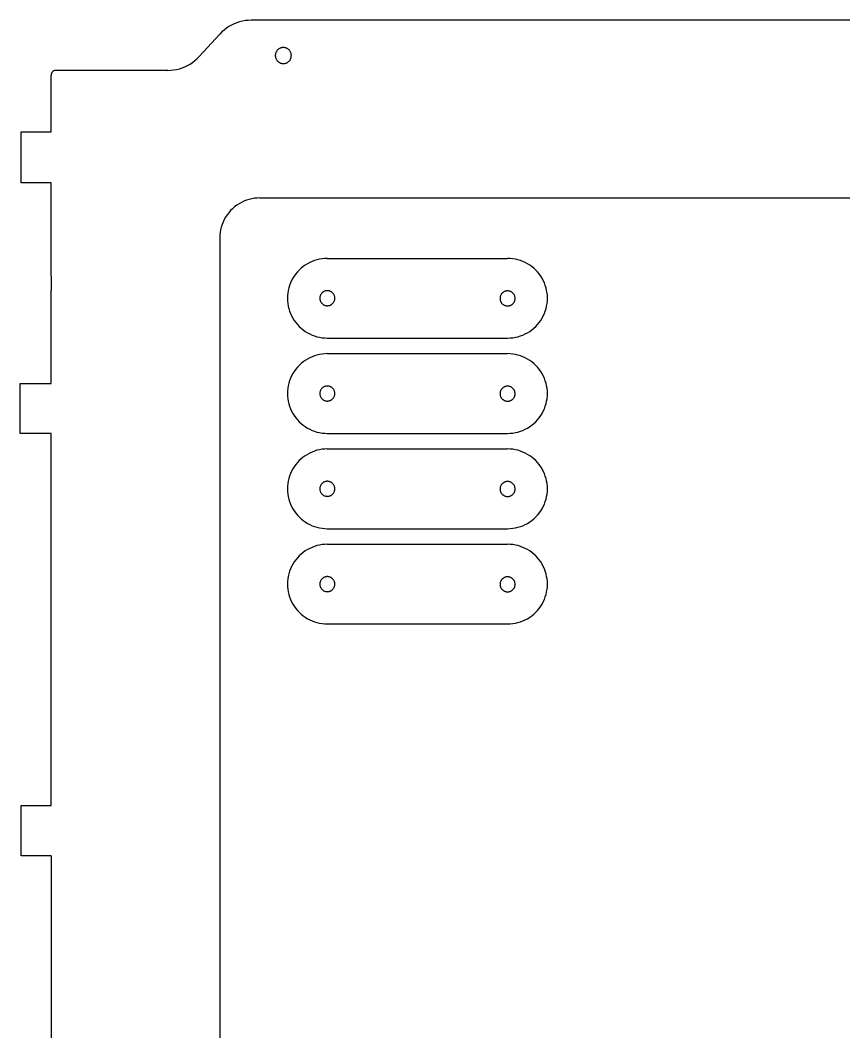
# Model space of a CAD drawing. Header units: centimetres. Extents: x 0 to 76.5, y 0 to 40.3.
# Drawn here: x 42.7 to 59.13, y 20.17 to 40.33 of the extents above; entities that cross this region are included whole.
import ezdxf

# ---------------------------------------------------------------- set-up
doc = ezdxf.new("R2010")
doc.units = ezdxf.units.CM
doc.header["$MEASUREMENT"] = 0
doc.layers.add('222 mks tft28 sbase dual 3mm.dxf v2_222 mks tft28 sbase 3mm', color=7, linetype='Continuous')

msp = doc.modelspace()

# ---------------------------------------------------------------- linework, layer by layer
at = {"layer": '222 mks tft28 sbase dual 3mm.dxf v2_222 mks tft28 sbase 3mm'}
for p, q in [((47.307, 40.331), (47.248, 40.329)), ((71.948, 40.331), (47.307, 40.331)), ((46.765, 40.136), (46.721, 40.097)), ((46.812, 40.172), (46.765, 40.136)), ((46.861, 40.204), (46.812, 40.172)), ((46.912, 40.234), (46.861, 40.204)), ((46.965, 40.259), (46.912, 40.234)), ((47.019, 40.281), (46.965, 40.259)), ((47.075, 40.299), (47.019, 40.281)), ((47.132, 40.313), (47.075, 40.299)), ((47.19, 40.323), (47.132, 40.313)), ((47.248, 40.329), (47.19, 40.323)), ((46.68, 40.055), (46.27, 39.607)), ((46.721, 40.097), (46.68, 40.055)), ((47.827, 39.732), (47.821, 39.724)), ((47.834, 39.739), (47.827, 39.732)), ((47.842, 39.746), (47.834, 39.739)), ((47.85, 39.753), (47.842, 39.746)), ((47.859, 39.759), (47.85, 39.753)), ((47.868, 39.765), (47.859, 39.759)), ((47.877, 39.77), (47.868, 39.765)), ((47.886, 39.774), (47.877, 39.77)), ((47.896, 39.778), (47.886, 39.774)), ((47.906, 39.781), (47.896, 39.778)), ((47.916, 39.783), (47.906, 39.781)), ((47.927, 39.785), (47.916, 39.783)), ((47.937, 39.786), (47.927, 39.785)), ((47.948, 39.786), (47.937, 39.786)), ((47.958, 39.786), (47.948, 39.786)), ((47.968, 39.785), (47.958, 39.786)), ((47.979, 39.783), (47.968, 39.785)), ((47.989, 39.781), (47.979, 39.783)), ((47.999, 39.778), (47.989, 39.781)), ((48.009, 39.774), (47.999, 39.778)), ((48.018, 39.77), (48.009, 39.774)), ((48.028, 39.765), (48.018, 39.77)), ((48.036, 39.759), (48.028, 39.765)), ((48.045, 39.753), (48.036, 39.759)), ((48.053, 39.746), (48.045, 39.753)), ((48.061, 39.739), (48.053, 39.746)), ((48.068, 39.732), (48.061, 39.739)), ((48.075, 39.724), (48.068, 39.732)), ((46.139, 39.49), (46.185, 39.526)), ((46.185, 39.526), (46.229, 39.565)), ((46.229, 39.565), (46.27, 39.607)), ((47.789, 39.647), (47.788, 39.637)), ((47.788, 39.637), (47.788, 39.626)), ((47.788, 39.626), (47.788, 39.616)), ((47.788, 39.616), (47.789, 39.605)), ((47.791, 39.657), (47.789, 39.647)), ((47.789, 39.605), (47.791, 39.595)), ((47.793, 39.668), (47.791, 39.657)), ((47.791, 39.595), (47.793, 39.585)), ((47.796, 39.678), (47.793, 39.668)), ((47.793, 39.585), (47.796, 39.575)), ((47.8, 39.687), (47.796, 39.678)), ((47.796, 39.575), (47.8, 39.565)), ((47.804, 39.697), (47.8, 39.687)), ((47.8, 39.565), (47.804, 39.555)), ((47.809, 39.706), (47.804, 39.697)), ((47.804, 39.555), (47.809, 39.546)), ((47.815, 39.715), (47.809, 39.706)), ((47.809, 39.546), (47.815, 39.537)), ((47.821, 39.724), (47.815, 39.715)), ((47.815, 39.537), (47.821, 39.529)), ((47.821, 39.529), (47.827, 39.521)), ((48.068, 39.521), (48.075, 39.529)), ((48.081, 39.715), (48.075, 39.724)), ((48.075, 39.529), (48.081, 39.537)), ((48.086, 39.706), (48.081, 39.715)), ((48.081, 39.537), (48.086, 39.546)), ((48.091, 39.697), (48.086, 39.706)), ((48.086, 39.546), (48.091, 39.555)), ((48.095, 39.687), (48.091, 39.697)), ((48.091, 39.555), (48.095, 39.565)), ((48.099, 39.678), (48.095, 39.687)), ((48.095, 39.565), (48.099, 39.575)), ((48.102, 39.668), (48.099, 39.678)), ((48.099, 39.575), (48.102, 39.585)), ((48.105, 39.657), (48.102, 39.668)), ((48.102, 39.585), (48.105, 39.595)), ((48.106, 39.647), (48.105, 39.657)), ((48.105, 39.595), (48.106, 39.605)), ((48.107, 39.637), (48.106, 39.647)), ((48.106, 39.605), (48.107, 39.616)), ((48.108, 39.626), (48.107, 39.637)), ((48.107, 39.616), (48.108, 39.626)), ((43.371, 39.323), (43.366, 39.321)), ((43.377, 39.326), (43.371, 39.323)), ((43.382, 39.328), (43.377, 39.326)), ((43.388, 39.329), (43.382, 39.328)), ((43.394, 39.33), (43.388, 39.329)), ((43.4, 39.331), (43.394, 39.33)), ((45.643, 39.331), (43.4, 39.331)), ((45.643, 39.331), (45.702, 39.333)), ((45.702, 39.333), (45.76, 39.339)), ((45.76, 39.339), (45.818, 39.349)), ((45.818, 39.349), (45.875, 39.363)), ((45.875, 39.363), (45.931, 39.381)), ((45.931, 39.381), (45.986, 39.403)), ((45.986, 39.403), (46.039, 39.429)), ((46.039, 39.429), (46.09, 39.458)), ((46.09, 39.458), (46.139, 39.49)), ((47.827, 39.521), (47.834, 39.513)), ((47.834, 39.513), (47.842, 39.506)), ((47.842, 39.506), (47.85, 39.499)), ((47.85, 39.499), (47.859, 39.493)), ((47.859, 39.493), (47.868, 39.488)), ((47.868, 39.488), (47.877, 39.483)), ((47.877, 39.483), (47.886, 39.478)), ((47.886, 39.478), (47.896, 39.475)), ((47.896, 39.475), (47.906, 39.472)), ((47.906, 39.472), (47.916, 39.469)), ((47.916, 39.469), (47.927, 39.468)), ((47.927, 39.468), (47.937, 39.467)), ((47.937, 39.467), (47.948, 39.466)), ((47.948, 39.466), (47.958, 39.467)), ((47.958, 39.467), (47.968, 39.468)), ((47.968, 39.468), (47.979, 39.469)), ((47.979, 39.469), (47.989, 39.472)), ((47.989, 39.472), (47.999, 39.475)), ((47.999, 39.475), (48.009, 39.478)), ((48.009, 39.478), (48.018, 39.483)), ((48.018, 39.483), (48.028, 39.488)), ((48.028, 39.488), (48.036, 39.493)), ((48.036, 39.493), (48.045, 39.499)), ((48.045, 39.499), (48.053, 39.506)), ((48.053, 39.506), (48.061, 39.513)), ((48.061, 39.513), (48.068, 39.521)), ((43.318, 39.249), (43.317, 39.243)), ((43.317, 39.243), (43.317, 39.237)), ((43.317, 39.237), (43.318, 39.231)), ((43.32, 39.261), (43.318, 39.255)), ((43.318, 39.255), (43.318, 39.249)), ((43.318, 38.105), (43.318, 39.231)), ((43.321, 39.267), (43.32, 39.261)), ((43.323, 39.272), (43.321, 39.267)), ((43.325, 39.278), (43.323, 39.272)), ((43.328, 39.283), (43.325, 39.278)), ((43.331, 39.288), (43.328, 39.283)), ((43.334, 39.293), (43.331, 39.288)), ((43.338, 39.298), (43.334, 39.293)), ((43.342, 39.303), (43.338, 39.298)), ((43.346, 39.307), (43.342, 39.303)), ((43.351, 39.311), (43.346, 39.307)), ((43.356, 39.315), (43.351, 39.311)), ((43.361, 39.318), (43.356, 39.315)), ((43.366, 39.321), (43.361, 39.318)), ((42.718, 37.091), (42.718, 38.105)), ((42.718, 38.105), (43.318, 38.105)), ((43.318, 37.091), (42.718, 37.091)), ((43.318, 35.231), (43.318, 37.091)), ((47.161, 36.723), (47.112, 36.7)), ((47.212, 36.743), (47.161, 36.723)), ((47.264, 36.76), (47.212, 36.743)), ((47.317, 36.773), (47.264, 36.76)), ((47.371, 36.782), (47.317, 36.773)), ((47.425, 36.787), (47.371, 36.782)), ((47.48, 36.789), (47.425, 36.787)), ((47.48, 36.789), (71.789, 36.789)), ((46.895, 36.535), (46.859, 36.494)), ((46.934, 36.574), (46.895, 36.535)), ((46.975, 36.61), (46.934, 36.574)), ((47.018, 36.643), (46.975, 36.61)), ((47.064, 36.673), (47.018, 36.643)), ((47.112, 36.7), (47.064, 36.673)), ((46.746, 36.308), (46.726, 36.257)), ((46.769, 36.357), (46.746, 36.308)), ((46.796, 36.405), (46.769, 36.357)), ((46.826, 36.451), (46.796, 36.405)), ((46.859, 36.494), (46.826, 36.451)), ((46.687, 36.098), (46.682, 36.044)), ((46.697, 36.152), (46.687, 36.098)), ((46.709, 36.205), (46.697, 36.152)), ((46.726, 36.257), (46.709, 36.205)), ((46.682, 36.044), (46.68, 35.989)), ((46.68, 35.989), (46.68, 10.209)), ((48.473, 35.502), (48.427, 35.477)), ((48.521, 35.523), (48.473, 35.502)), ((48.569, 35.542), (48.521, 35.523)), ((48.619, 35.557), (48.569, 35.542)), ((48.67, 35.568), (48.619, 35.557)), ((48.721, 35.577), (48.67, 35.568)), ((48.773, 35.582), (48.721, 35.577)), ((48.825, 35.584), (48.773, 35.582)), ((48.825, 35.584), (52.42, 35.584)), ((52.472, 35.582), (52.42, 35.584)), ((52.524, 35.577), (52.472, 35.582)), ((52.575, 35.568), (52.524, 35.577)), ((52.626, 35.557), (52.575, 35.568)), ((52.676, 35.542), (52.626, 35.557)), ((52.724, 35.523), (52.676, 35.542)), ((52.772, 35.502), (52.724, 35.523)), ((52.817, 35.477), (52.772, 35.502)), ((48.227, 35.313), (48.194, 35.273)), ((48.263, 35.351), (48.227, 35.313)), ((48.301, 35.387), (48.263, 35.351)), ((48.341, 35.42), (48.301, 35.387)), ((48.383, 35.45), (48.341, 35.42)), ((48.427, 35.477), (48.383, 35.45)), ((52.862, 35.45), (52.817, 35.477)), ((52.904, 35.42), (52.862, 35.45)), ((52.944, 35.387), (52.904, 35.42)), ((52.982, 35.351), (52.944, 35.387)), ((53.017, 35.313), (52.982, 35.351)), ((53.05, 35.273), (53.017, 35.313)), ((43.318, 35.231), (43.318, 34.951)), ((48.091, 35.093), (48.072, 35.045)), ((48.112, 35.141), (48.091, 35.093)), ((48.137, 35.187), (48.112, 35.141)), ((48.164, 35.231), (48.137, 35.187)), ((48.194, 35.273), (48.164, 35.231)), ((53.081, 35.231), (53.05, 35.273)), ((53.108, 35.187), (53.081, 35.231)), ((53.133, 35.141), (53.108, 35.187)), ((53.154, 35.093), (53.133, 35.141)), ((53.172, 35.045), (53.154, 35.093)), ((43.318, 33.09), (43.318, 34.951)), ((48.037, 34.893), (48.032, 34.841)), ((48.045, 34.944), (48.037, 34.893)), ((48.057, 34.995), (48.045, 34.944)), ((48.072, 35.045), (48.057, 34.995)), ((48.712, 34.888), (48.706, 34.881)), ((48.719, 34.895), (48.712, 34.888)), ((48.726, 34.902), (48.719, 34.895)), ((48.733, 34.908), (48.726, 34.902)), ((48.741, 34.914), (48.733, 34.908)), ((48.75, 34.919), (48.741, 34.914)), ((48.758, 34.924), (48.75, 34.919)), ((48.767, 34.928), (48.758, 34.924)), ((48.776, 34.931), (48.767, 34.928)), ((48.786, 34.934), (48.776, 34.931)), ((48.795, 34.936), (48.786, 34.934)), ((48.805, 34.938), (48.795, 34.936)), ((48.815, 34.939), (48.805, 34.938)), ((48.825, 34.939), (48.815, 34.939)), ((48.834, 34.939), (48.825, 34.939)), ((48.844, 34.938), (48.834, 34.939)), ((48.854, 34.936), (48.844, 34.938)), ((48.863, 34.934), (48.854, 34.936)), ((48.873, 34.931), (48.863, 34.934)), ((48.882, 34.928), (48.873, 34.931)), ((48.891, 34.924), (48.882, 34.928)), ((48.9, 34.919), (48.891, 34.924)), ((48.908, 34.914), (48.9, 34.919)), ((48.916, 34.908), (48.908, 34.914)), ((48.924, 34.902), (48.916, 34.908)), ((48.931, 34.895), (48.924, 34.902)), ((48.937, 34.888), (48.931, 34.895)), ((48.944, 34.881), (48.937, 34.888)), ((52.314, 34.892), (52.307, 34.885)), ((52.321, 34.898), (52.314, 34.892)), ((52.329, 34.905), (52.321, 34.898)), ((52.337, 34.91), (52.329, 34.905)), ((52.345, 34.916), (52.337, 34.91)), ((52.354, 34.92), (52.345, 34.916)), ((52.363, 34.924), (52.354, 34.92)), ((52.372, 34.928), (52.363, 34.924)), ((52.381, 34.931), (52.372, 34.928)), ((52.391, 34.933), (52.381, 34.931)), ((52.401, 34.934), (52.391, 34.933)), ((52.41, 34.935), (52.401, 34.934)), ((52.42, 34.936), (52.41, 34.935)), ((52.43, 34.935), (52.42, 34.936)), ((52.44, 34.934), (52.43, 34.935)), ((52.449, 34.933), (52.44, 34.934)), ((52.459, 34.931), (52.449, 34.933)), ((52.468, 34.928), (52.459, 34.931)), ((52.478, 34.924), (52.468, 34.928)), ((52.487, 34.92), (52.478, 34.924)), ((52.495, 34.916), (52.487, 34.92)), ((52.503, 34.91), (52.495, 34.916)), ((52.511, 34.905), (52.503, 34.91)), ((52.519, 34.898), (52.511, 34.905)), ((52.526, 34.892), (52.519, 34.898)), ((52.533, 34.885), (52.526, 34.892)), ((53.188, 34.995), (53.172, 35.045)), ((53.199, 34.944), (53.188, 34.995)), ((53.208, 34.893), (53.199, 34.944)), ((53.213, 34.841), (53.208, 34.893)), ((48.032, 34.841), (48.03, 34.789)), ((48.03, 34.789), (48.032, 34.737)), ((48.032, 34.737), (48.037, 34.686)), ((48.037, 34.686), (48.045, 34.634)), ((48.676, 34.809), (48.675, 34.799)), ((48.675, 34.799), (48.675, 34.789)), ((48.675, 34.789), (48.675, 34.779)), ((48.675, 34.779), (48.676, 34.77)), ((48.677, 34.819), (48.676, 34.809)), ((48.676, 34.77), (48.677, 34.76)), ((48.68, 34.828), (48.677, 34.819)), ((48.677, 34.76), (48.68, 34.75)), ((48.683, 34.838), (48.68, 34.828)), ((48.68, 34.75), (48.683, 34.741)), ((48.686, 34.847), (48.683, 34.838)), ((48.683, 34.741), (48.686, 34.732)), ((48.69, 34.856), (48.686, 34.847)), ((48.686, 34.732), (48.69, 34.723)), ((48.695, 34.864), (48.69, 34.856)), ((48.69, 34.723), (48.695, 34.714)), ((48.7, 34.873), (48.695, 34.864)), ((48.695, 34.714), (48.7, 34.706)), ((48.706, 34.881), (48.7, 34.873)), ((48.7, 34.706), (48.706, 34.698)), ((48.706, 34.698), (48.712, 34.69)), ((48.712, 34.69), (48.719, 34.683)), ((48.931, 34.683), (48.937, 34.69)), ((48.937, 34.69), (48.944, 34.698)), ((48.949, 34.873), (48.944, 34.881)), ((48.944, 34.698), (48.949, 34.706)), ((48.955, 34.864), (48.949, 34.873)), ((48.949, 34.706), (48.955, 34.714)), ((48.959, 34.856), (48.955, 34.864)), ((48.955, 34.714), (48.959, 34.723)), ((48.963, 34.847), (48.959, 34.856)), ((48.959, 34.723), (48.963, 34.732)), ((48.967, 34.838), (48.963, 34.847)), ((48.963, 34.732), (48.967, 34.741)), ((48.969, 34.828), (48.967, 34.838)), ((48.967, 34.741), (48.969, 34.75)), ((48.972, 34.819), (48.969, 34.828)), ((48.969, 34.75), (48.972, 34.76)), ((48.973, 34.809), (48.972, 34.819)), ((48.972, 34.76), (48.973, 34.77)), ((48.974, 34.799), (48.973, 34.809)), ((48.973, 34.77), (48.974, 34.779)), ((48.975, 34.789), (48.974, 34.799)), ((48.974, 34.779), (48.975, 34.789)), ((52.271, 34.805), (52.27, 34.795)), ((52.27, 34.795), (52.27, 34.786)), ((52.27, 34.786), (52.27, 34.776)), ((52.27, 34.776), (52.271, 34.766)), ((52.273, 34.815), (52.271, 34.805)), ((52.271, 34.766), (52.273, 34.756)), ((52.275, 34.824), (52.273, 34.815)), ((52.273, 34.756), (52.275, 34.747)), ((52.278, 34.834), (52.275, 34.824)), ((52.275, 34.747), (52.278, 34.737)), ((52.282, 34.843), (52.278, 34.834)), ((52.278, 34.737), (52.282, 34.728)), ((52.286, 34.852), (52.282, 34.843)), ((52.282, 34.728), (52.286, 34.719)), ((52.29, 34.861), (52.286, 34.852)), ((52.286, 34.719), (52.29, 34.711)), ((52.295, 34.869), (52.29, 34.861)), ((52.29, 34.711), (52.295, 34.702)), ((52.301, 34.877), (52.295, 34.869)), ((52.295, 34.702), (52.301, 34.694)), ((52.307, 34.885), (52.301, 34.877)), ((52.301, 34.694), (52.307, 34.687)), ((52.307, 34.687), (52.314, 34.68)), ((52.526, 34.68), (52.533, 34.687)), ((52.539, 34.877), (52.533, 34.885)), ((52.533, 34.687), (52.539, 34.694)), ((52.545, 34.869), (52.539, 34.877)), ((52.539, 34.694), (52.545, 34.702)), ((52.55, 34.861), (52.545, 34.869)), ((52.545, 34.702), (52.55, 34.711)), ((52.555, 34.852), (52.55, 34.861)), ((52.55, 34.711), (52.555, 34.719)), ((52.559, 34.843), (52.555, 34.852)), ((52.555, 34.719), (52.559, 34.728)), ((52.562, 34.834), (52.559, 34.843)), ((52.559, 34.728), (52.562, 34.737)), ((52.565, 34.824), (52.562, 34.834)), ((52.562, 34.737), (52.565, 34.747)), ((52.567, 34.815), (52.565, 34.824)), ((52.565, 34.747), (52.567, 34.756)), ((52.569, 34.805), (52.567, 34.815)), ((52.567, 34.756), (52.569, 34.766)), ((52.57, 34.795), (52.569, 34.805)), ((52.569, 34.766), (52.57, 34.776)), ((52.57, 34.786), (52.57, 34.795)), ((52.57, 34.776), (52.57, 34.786)), ((53.199, 34.634), (53.208, 34.686)), ((53.208, 34.686), (53.213, 34.737)), ((53.215, 34.789), (53.213, 34.841)), ((53.213, 34.737), (53.215, 34.789)), ((48.045, 34.634), (48.057, 34.584)), ((48.057, 34.584), (48.072, 34.534)), ((48.072, 34.534), (48.091, 34.485)), ((48.091, 34.485), (48.112, 34.438)), ((48.719, 34.683), (48.726, 34.677)), ((48.726, 34.677), (48.733, 34.67)), ((48.733, 34.67), (48.741, 34.665)), ((48.741, 34.665), (48.75, 34.659)), ((48.75, 34.659), (48.758, 34.655)), ((48.758, 34.655), (48.767, 34.651)), ((48.767, 34.651), (48.776, 34.647)), ((48.776, 34.647), (48.786, 34.644)), ((48.786, 34.644), (48.795, 34.642)), ((48.795, 34.642), (48.805, 34.641)), ((48.805, 34.641), (48.815, 34.64)), ((48.815, 34.64), (48.825, 34.639)), ((48.825, 34.639), (48.834, 34.64)), ((48.834, 34.64), (48.844, 34.641)), ((48.844, 34.641), (48.854, 34.642)), ((48.854, 34.642), (48.863, 34.644)), ((48.863, 34.644), (48.873, 34.647)), ((48.873, 34.647), (48.882, 34.651)), ((48.882, 34.651), (48.891, 34.655)), ((48.891, 34.655), (48.9, 34.659)), ((48.9, 34.659), (48.908, 34.665)), ((48.908, 34.665), (48.916, 34.67)), ((48.916, 34.67), (48.924, 34.677)), ((48.924, 34.677), (48.931, 34.683)), ((52.314, 34.68), (52.321, 34.673)), ((52.321, 34.673), (52.329, 34.667)), ((52.329, 34.667), (52.337, 34.661)), ((52.337, 34.661), (52.345, 34.656)), ((52.345, 34.656), (52.354, 34.651)), ((52.354, 34.651), (52.363, 34.647)), ((52.363, 34.647), (52.372, 34.644)), ((52.372, 34.644), (52.381, 34.641)), ((52.381, 34.641), (52.391, 34.639)), ((52.391, 34.639), (52.401, 34.637)), ((52.401, 34.637), (52.41, 34.636)), ((52.41, 34.636), (52.42, 34.636)), ((52.42, 34.636), (52.43, 34.636)), ((52.43, 34.636), (52.44, 34.637)), ((52.44, 34.637), (52.449, 34.639)), ((52.449, 34.639), (52.459, 34.641)), ((52.459, 34.641), (52.468, 34.644)), ((52.468, 34.644), (52.478, 34.647)), ((52.478, 34.647), (52.487, 34.651)), ((52.487, 34.651), (52.495, 34.656)), ((52.495, 34.656), (52.503, 34.661)), ((52.503, 34.661), (52.511, 34.667)), ((52.511, 34.667), (52.519, 34.673)), ((52.519, 34.673), (52.526, 34.68)), ((53.133, 34.438), (53.154, 34.485)), ((53.154, 34.485), (53.172, 34.534)), ((53.172, 34.534), (53.188, 34.584)), ((53.188, 34.584), (53.199, 34.634)), ((48.112, 34.438), (48.137, 34.392)), ((48.137, 34.392), (48.164, 34.348)), ((48.164, 34.348), (48.194, 34.306)), ((48.194, 34.306), (48.227, 34.265)), ((53.017, 34.265), (53.05, 34.306)), ((53.05, 34.306), (53.081, 34.348)), ((53.081, 34.348), (53.108, 34.392)), ((53.108, 34.392), (53.133, 34.438)), ((48.227, 34.265), (48.263, 34.228)), ((48.263, 34.228), (48.301, 34.192)), ((48.301, 34.192), (48.341, 34.159)), ((48.341, 34.159), (48.383, 34.129)), ((48.383, 34.129), (48.427, 34.101)), ((48.427, 34.101), (48.473, 34.077)), ((52.772, 34.077), (52.817, 34.101)), ((52.817, 34.101), (52.862, 34.129)), ((52.862, 34.129), (52.904, 34.159)), ((52.904, 34.159), (52.944, 34.192)), ((52.944, 34.192), (52.982, 34.228)), ((52.982, 34.228), (53.017, 34.265)), ((48.473, 34.077), (48.521, 34.055)), ((48.521, 34.055), (48.569, 34.037)), ((48.569, 34.037), (48.619, 34.022)), ((48.619, 34.022), (48.67, 34.01)), ((48.67, 34.01), (48.721, 34.002)), ((48.721, 34.002), (48.773, 33.997)), ((48.773, 33.997), (48.825, 33.995)), ((48.825, 33.995), (52.42, 33.995)), ((52.42, 33.995), (52.472, 33.997)), ((52.472, 33.997), (52.524, 34.002)), ((52.524, 34.002), (52.575, 34.01)), ((52.575, 34.01), (52.626, 34.022)), ((52.626, 34.022), (52.676, 34.037)), ((52.676, 34.037), (52.724, 34.055)), ((52.724, 34.055), (52.772, 34.077)), ((48.721, 33.677), (48.67, 33.668)), ((48.773, 33.682), (48.721, 33.677)), ((48.825, 33.684), (48.773, 33.682)), ((48.825, 33.684), (52.42, 33.684)), ((52.472, 33.682), (52.42, 33.684)), ((52.524, 33.677), (52.472, 33.682)), ((52.575, 33.668), (52.524, 33.677)), ((48.301, 33.487), (48.263, 33.451)), ((48.341, 33.52), (48.301, 33.487)), ((48.383, 33.55), (48.341, 33.52)), ((48.427, 33.577), (48.383, 33.55)), ((48.473, 33.602), (48.427, 33.577)), ((48.521, 33.623), (48.473, 33.602)), ((48.569, 33.642), (48.521, 33.623)), ((48.619, 33.657), (48.569, 33.642)), ((48.67, 33.668), (48.619, 33.657)), ((52.626, 33.657), (52.575, 33.668)), ((52.676, 33.642), (52.626, 33.657)), ((52.724, 33.623), (52.676, 33.642)), ((52.772, 33.602), (52.724, 33.623)), ((52.817, 33.577), (52.772, 33.602)), ((52.862, 33.55), (52.817, 33.577)), ((52.904, 33.52), (52.862, 33.55)), ((52.944, 33.487), (52.904, 33.52)), ((52.982, 33.451), (52.944, 33.487)), ((48.137, 33.287), (48.112, 33.241)), ((48.164, 33.331), (48.137, 33.287)), ((48.194, 33.373), (48.164, 33.331)), ((48.227, 33.413), (48.194, 33.373)), ((48.263, 33.451), (48.227, 33.413)), ((53.017, 33.413), (52.982, 33.451)), ((53.05, 33.373), (53.017, 33.413)), ((53.081, 33.331), (53.05, 33.373)), ((53.108, 33.287), (53.081, 33.331)), ((53.133, 33.241), (53.108, 33.287)), ((42.7, 33.09), (43.318, 33.09)), ((42.7, 32.09), (42.7, 33.09)), ((48.057, 33.095), (48.045, 33.044)), ((48.072, 33.145), (48.057, 33.095)), ((48.091, 33.193), (48.072, 33.145)), ((48.112, 33.241), (48.091, 33.193)), ((53.154, 33.193), (53.133, 33.241)), ((53.172, 33.145), (53.154, 33.193)), ((53.188, 33.095), (53.172, 33.145)), ((53.199, 33.044), (53.188, 33.095)), ((48.032, 32.941), (48.03, 32.889)), ((48.03, 32.889), (48.032, 32.837)), ((48.037, 32.993), (48.032, 32.941)), ((48.045, 33.044), (48.037, 32.993)), ((48.676, 32.909), (48.675, 32.899)), ((48.675, 32.899), (48.675, 32.889)), ((48.675, 32.889), (48.675, 32.879)), ((48.675, 32.879), (48.676, 32.87)), ((48.677, 32.919), (48.676, 32.909)), ((48.68, 32.928), (48.677, 32.919)), ((48.683, 32.938), (48.68, 32.928)), ((48.686, 32.947), (48.683, 32.938)), ((48.69, 32.956), (48.686, 32.947)), ((48.695, 32.964), (48.69, 32.956)), ((48.7, 32.973), (48.695, 32.964)), ((48.706, 32.981), (48.7, 32.973)), ((48.712, 32.988), (48.706, 32.981)), ((48.719, 32.995), (48.712, 32.988)), ((48.726, 33.002), (48.719, 32.995)), ((48.733, 33.008), (48.726, 33.002)), ((48.741, 33.014), (48.733, 33.008)), ((48.75, 33.019), (48.741, 33.014)), ((48.758, 33.024), (48.75, 33.019)), ((48.767, 33.028), (48.758, 33.024)), ((48.776, 33.031), (48.767, 33.028)), ((48.786, 33.034), (48.776, 33.031)), ((48.795, 33.036), (48.786, 33.034)), ((48.805, 33.038), (48.795, 33.036)), ((48.815, 33.039), (48.805, 33.038)), ((48.825, 33.039), (48.815, 33.039)), ((48.834, 33.039), (48.825, 33.039)), ((48.844, 33.038), (48.834, 33.039)), ((48.854, 33.036), (48.844, 33.038)), ((48.863, 33.034), (48.854, 33.036)), ((48.873, 33.031), (48.863, 33.034)), ((48.882, 33.028), (48.873, 33.031)), ((48.891, 33.024), (48.882, 33.028)), ((48.9, 33.019), (48.891, 33.024)), ((48.908, 33.014), (48.9, 33.019)), ((48.916, 33.008), (48.908, 33.014)), ((48.924, 33.002), (48.916, 33.008)), ((48.931, 32.995), (48.924, 33.002)), ((48.937, 32.988), (48.931, 32.995)), ((48.944, 32.981), (48.937, 32.988)), ((48.949, 32.973), (48.944, 32.981)), ((48.955, 32.964), (48.949, 32.973)), ((48.959, 32.956), (48.955, 32.964)), ((48.963, 32.947), (48.959, 32.956)), ((48.967, 32.938), (48.963, 32.947)), ((48.969, 32.928), (48.967, 32.938)), ((48.972, 32.919), (48.969, 32.928)), ((48.973, 32.909), (48.972, 32.919)), ((48.974, 32.899), (48.973, 32.909)), ((48.973, 32.87), (48.974, 32.879)), ((48.975, 32.889), (48.974, 32.899)), ((48.974, 32.879), (48.975, 32.889)), ((52.271, 32.905), (52.27, 32.895)), ((52.27, 32.895), (52.27, 32.886)), ((52.27, 32.886), (52.27, 32.876)), ((52.27, 32.876), (52.271, 32.866)), ((52.273, 32.915), (52.271, 32.905)), ((52.275, 32.924), (52.273, 32.915)), ((52.278, 32.934), (52.275, 32.924)), ((52.282, 32.943), (52.278, 32.934)), ((52.286, 32.952), (52.282, 32.943)), ((52.29, 32.961), (52.286, 32.952)), ((52.295, 32.969), (52.29, 32.961)), ((52.301, 32.977), (52.295, 32.969)), ((52.307, 32.985), (52.301, 32.977)), ((52.314, 32.992), (52.307, 32.985)), ((52.321, 32.998), (52.314, 32.992)), ((52.329, 33.005), (52.321, 32.998)), ((52.337, 33.01), (52.329, 33.005)), ((52.345, 33.016), (52.337, 33.01)), ((52.354, 33.02), (52.345, 33.016)), ((52.363, 33.024), (52.354, 33.02)), ((52.372, 33.028), (52.363, 33.024)), ((52.381, 33.031), (52.372, 33.028)), ((52.391, 33.033), (52.381, 33.031)), ((52.401, 33.034), (52.391, 33.033)), ((52.41, 33.035), (52.401, 33.034)), ((52.42, 33.036), (52.41, 33.035)), ((52.43, 33.035), (52.42, 33.036)), ((52.44, 33.034), (52.43, 33.035)), ((52.449, 33.033), (52.44, 33.034)), ((52.459, 33.031), (52.449, 33.033)), ((52.468, 33.028), (52.459, 33.031)), ((52.478, 33.024), (52.468, 33.028)), ((52.487, 33.02), (52.478, 33.024)), ((52.495, 33.016), (52.487, 33.02)), ((52.503, 33.01), (52.495, 33.016)), ((52.511, 33.005), (52.503, 33.01)), ((52.519, 32.998), (52.511, 33.005)), ((52.526, 32.992), (52.519, 32.998)), ((52.533, 32.985), (52.526, 32.992)), ((52.539, 32.977), (52.533, 32.985)), ((52.545, 32.969), (52.539, 32.977)), ((52.55, 32.961), (52.545, 32.969)), ((52.555, 32.952), (52.55, 32.961)), ((52.559, 32.943), (52.555, 32.952)), ((52.562, 32.934), (52.559, 32.943)), ((52.565, 32.924), (52.562, 32.934)), ((52.567, 32.915), (52.565, 32.924)), ((52.569, 32.905), (52.567, 32.915)), ((52.57, 32.895), (52.569, 32.905)), ((52.569, 32.866), (52.57, 32.876)), ((52.57, 32.886), (52.57, 32.895)), ((52.57, 32.876), (52.57, 32.886)), ((53.208, 32.993), (53.199, 33.044)), ((53.213, 32.941), (53.208, 32.993)), ((53.215, 32.889), (53.213, 32.941)), ((53.213, 32.837), (53.215, 32.889)), ((48.032, 32.837), (48.037, 32.786)), ((48.037, 32.786), (48.045, 32.734)), ((48.045, 32.734), (48.057, 32.684)), ((48.057, 32.684), (48.072, 32.634)), ((48.676, 32.87), (48.677, 32.86)), ((48.677, 32.86), (48.68, 32.85)), ((48.68, 32.85), (48.683, 32.841)), ((48.683, 32.841), (48.686, 32.832)), ((48.686, 32.832), (48.69, 32.823)), ((48.69, 32.823), (48.695, 32.814)), ((48.695, 32.814), (48.7, 32.806)), ((48.7, 32.806), (48.706, 32.798)), ((48.706, 32.798), (48.712, 32.79)), ((48.712, 32.79), (48.719, 32.783)), ((48.719, 32.783), (48.726, 32.777)), ((48.726, 32.777), (48.733, 32.77)), ((48.733, 32.77), (48.741, 32.765)), ((48.741, 32.765), (48.75, 32.759)), ((48.75, 32.759), (48.758, 32.755)), ((48.758, 32.755), (48.767, 32.751)), ((48.767, 32.751), (48.776, 32.747)), ((48.776, 32.747), (48.786, 32.744)), ((48.786, 32.744), (48.795, 32.742)), ((48.795, 32.742), (48.805, 32.741)), ((48.805, 32.741), (48.815, 32.74)), ((48.815, 32.74), (48.825, 32.739)), ((48.825, 32.739), (48.834, 32.74)), ((48.834, 32.74), (48.844, 32.741)), ((48.844, 32.741), (48.854, 32.742)), ((48.854, 32.742), (48.863, 32.744)), ((48.863, 32.744), (48.873, 32.747)), ((48.873, 32.747), (48.882, 32.751)), ((48.882, 32.751), (48.891, 32.755)), ((48.891, 32.755), (48.9, 32.759)), ((48.9, 32.759), (48.908, 32.765)), ((48.908, 32.765), (48.916, 32.77)), ((48.916, 32.77), (48.924, 32.777)), ((48.924, 32.777), (48.931, 32.783)), ((48.931, 32.783), (48.937, 32.79)), ((48.937, 32.79), (48.944, 32.798)), ((48.944, 32.798), (48.949, 32.806)), ((48.949, 32.806), (48.955, 32.814)), ((48.955, 32.814), (48.959, 32.823)), ((48.959, 32.823), (48.963, 32.832)), ((48.963, 32.832), (48.967, 32.841)), ((48.967, 32.841), (48.969, 32.85)), ((48.969, 32.85), (48.972, 32.86)), ((48.972, 32.86), (48.973, 32.87)), ((52.271, 32.866), (52.273, 32.856)), ((52.273, 32.856), (52.275, 32.847)), ((52.275, 32.847), (52.278, 32.837)), ((52.278, 32.837), (52.282, 32.828)), ((52.282, 32.828), (52.286, 32.819)), ((52.286, 32.819), (52.29, 32.811)), ((52.29, 32.811), (52.295, 32.802)), ((52.295, 32.802), (52.301, 32.794)), ((52.301, 32.794), (52.307, 32.787)), ((52.307, 32.787), (52.314, 32.78)), ((52.314, 32.78), (52.321, 32.773)), ((52.321, 32.773), (52.329, 32.767)), ((52.329, 32.767), (52.337, 32.761)), ((52.337, 32.761), (52.345, 32.756)), ((52.345, 32.756), (52.354, 32.751)), ((52.354, 32.751), (52.363, 32.747)), ((52.363, 32.747), (52.372, 32.744)), ((52.372, 32.744), (52.381, 32.741)), ((52.381, 32.741), (52.391, 32.739)), ((52.391, 32.739), (52.401, 32.737)), ((52.401, 32.737), (52.41, 32.736)), ((52.41, 32.736), (52.42, 32.736)), ((52.42, 32.736), (52.43, 32.736)), ((52.43, 32.736), (52.44, 32.737)), ((52.44, 32.737), (52.449, 32.739)), ((52.449, 32.739), (52.459, 32.741)), ((52.459, 32.741), (52.468, 32.744)), ((52.468, 32.744), (52.478, 32.747)), ((52.478, 32.747), (52.487, 32.751)), ((52.487, 32.751), (52.495, 32.756)), ((52.495, 32.756), (52.503, 32.761)), ((52.503, 32.761), (52.511, 32.767)), ((52.511, 32.767), (52.519, 32.773)), ((52.519, 32.773), (52.526, 32.78)), ((52.526, 32.78), (52.533, 32.787)), ((52.533, 32.787), (52.539, 32.794)), ((52.539, 32.794), (52.545, 32.802)), ((52.545, 32.802), (52.55, 32.811)), ((52.55, 32.811), (52.555, 32.819)), ((52.555, 32.819), (52.559, 32.828)), ((52.559, 32.828), (52.562, 32.837)), ((52.562, 32.837), (52.565, 32.847)), ((52.565, 32.847), (52.567, 32.856)), ((52.567, 32.856), (52.569, 32.866)), ((53.172, 32.634), (53.188, 32.684)), ((53.188, 32.684), (53.199, 32.734)), ((53.199, 32.734), (53.208, 32.786)), ((53.208, 32.786), (53.213, 32.837)), ((48.072, 32.634), (48.091, 32.585)), ((48.091, 32.585), (48.112, 32.538)), ((48.112, 32.538), (48.137, 32.492)), ((48.137, 32.492), (48.164, 32.448)), ((53.081, 32.448), (53.108, 32.492)), ((53.108, 32.492), (53.133, 32.538)), ((53.133, 32.538), (53.154, 32.585)), ((53.154, 32.585), (53.172, 32.634)), ((48.164, 32.448), (48.194, 32.406)), ((48.194, 32.406), (48.227, 32.365)), ((48.227, 32.365), (48.263, 32.328)), ((48.263, 32.328), (48.301, 32.292)), ((48.301, 32.292), (48.341, 32.259)), ((52.904, 32.259), (52.944, 32.292)), ((52.944, 32.292), (52.982, 32.328)), ((52.982, 32.328), (53.017, 32.365)), ((53.017, 32.365), (53.05, 32.406)), ((53.05, 32.406), (53.081, 32.448)), ((43.318, 32.09), (42.7, 32.09)), ((43.318, 24.674), (43.318, 32.09)), ((48.341, 32.259), (48.383, 32.229)), ((48.383, 32.229), (48.427, 32.201)), ((48.427, 32.201), (48.473, 32.177)), ((48.473, 32.177), (48.521, 32.155)), ((48.521, 32.155), (48.569, 32.137)), ((48.569, 32.137), (48.619, 32.122)), ((48.619, 32.122), (48.67, 32.11)), ((48.67, 32.11), (48.721, 32.102)), ((48.721, 32.102), (48.773, 32.097)), ((48.773, 32.097), (48.825, 32.095)), ((48.825, 32.095), (52.42, 32.095)), ((52.42, 32.095), (52.472, 32.097)), ((52.472, 32.097), (52.524, 32.102)), ((52.524, 32.102), (52.575, 32.11)), ((52.575, 32.11), (52.626, 32.122)), ((52.626, 32.122), (52.676, 32.137)), ((52.676, 32.137), (52.724, 32.155)), ((52.724, 32.155), (52.772, 32.177)), ((52.772, 32.177), (52.817, 32.201)), ((52.817, 32.201), (52.862, 32.229)), ((52.862, 32.229), (52.904, 32.259)), ((48.427, 31.677), (48.383, 31.65)), ((48.473, 31.702), (48.427, 31.677)), ((48.521, 31.723), (48.473, 31.702)), ((48.569, 31.742), (48.521, 31.723)), ((48.619, 31.757), (48.569, 31.742)), ((48.67, 31.768), (48.619, 31.757)), ((48.721, 31.777), (48.67, 31.768)), ((48.773, 31.782), (48.721, 31.777)), ((48.825, 31.784), (48.773, 31.782)), ((48.825, 31.784), (52.42, 31.784)), ((52.472, 31.782), (52.42, 31.784)), ((52.524, 31.777), (52.472, 31.782)), ((52.575, 31.768), (52.524, 31.777)), ((52.626, 31.757), (52.575, 31.768)), ((52.676, 31.742), (52.626, 31.757)), ((52.724, 31.723), (52.676, 31.742)), ((52.772, 31.702), (52.724, 31.723)), ((52.817, 31.677), (52.772, 31.702)), ((52.862, 31.65), (52.817, 31.677)), ((48.194, 31.473), (48.164, 31.431)), ((48.227, 31.513), (48.194, 31.473)), ((48.263, 31.551), (48.227, 31.513)), ((48.301, 31.587), (48.263, 31.551)), ((48.341, 31.62), (48.301, 31.587)), ((48.383, 31.65), (48.341, 31.62)), ((52.904, 31.62), (52.862, 31.65)), ((52.944, 31.587), (52.904, 31.62)), ((52.982, 31.551), (52.944, 31.587)), ((53.017, 31.513), (52.982, 31.551)), ((53.05, 31.473), (53.017, 31.513)), ((53.081, 31.431), (53.05, 31.473)), ((48.091, 31.293), (48.072, 31.245)), ((48.112, 31.341), (48.091, 31.293)), ((48.137, 31.387), (48.112, 31.341)), ((48.164, 31.431), (48.137, 31.387)), ((53.108, 31.387), (53.081, 31.431)), ((53.133, 31.341), (53.108, 31.387)), ((53.154, 31.293), (53.133, 31.341)), ((53.172, 31.245), (53.154, 31.293)), ((48.037, 31.093), (48.032, 31.041)), ((48.045, 31.144), (48.037, 31.093)), ((48.057, 31.195), (48.045, 31.144)), ((48.072, 31.245), (48.057, 31.195)), ((48.69, 31.056), (48.686, 31.047)), ((48.695, 31.064), (48.69, 31.056)), ((48.7, 31.073), (48.695, 31.064)), ((48.706, 31.081), (48.7, 31.073)), ((48.712, 31.088), (48.706, 31.081)), ((48.719, 31.095), (48.712, 31.088)), ((48.726, 31.102), (48.719, 31.095)), ((48.733, 31.108), (48.726, 31.102)), ((48.741, 31.114), (48.733, 31.108)), ((48.75, 31.119), (48.741, 31.114)), ((48.758, 31.124), (48.75, 31.119)), ((48.767, 31.128), (48.758, 31.124)), ((48.776, 31.131), (48.767, 31.128)), ((48.786, 31.134), (48.776, 31.131)), ((48.795, 31.136), (48.786, 31.134)), ((48.805, 31.138), (48.795, 31.136)), ((48.815, 31.139), (48.805, 31.138)), ((48.825, 31.139), (48.815, 31.139)), ((48.834, 31.139), (48.825, 31.139)), ((48.844, 31.138), (48.834, 31.139)), ((48.854, 31.136), (48.844, 31.138)), ((48.863, 31.134), (48.854, 31.136)), ((48.873, 31.131), (48.863, 31.134)), ((48.882, 31.128), (48.873, 31.131)), ((48.891, 31.124), (48.882, 31.128)), ((48.9, 31.119), (48.891, 31.124)), ((48.908, 31.114), (48.9, 31.119)), ((48.916, 31.108), (48.908, 31.114)), ((48.924, 31.102), (48.916, 31.108)), ((48.931, 31.095), (48.924, 31.102)), ((48.937, 31.088), (48.931, 31.095)), ((48.944, 31.081), (48.937, 31.088)), ((48.949, 31.073), (48.944, 31.081)), ((48.955, 31.064), (48.949, 31.073)), ((48.959, 31.056), (48.955, 31.064)), ((48.963, 31.047), (48.959, 31.056)), ((52.29, 31.061), (52.286, 31.052)), ((52.295, 31.069), (52.29, 31.061)), ((52.301, 31.077), (52.295, 31.069)), ((52.307, 31.085), (52.301, 31.077)), ((52.314, 31.092), (52.307, 31.085)), ((52.321, 31.098), (52.314, 31.092)), ((52.329, 31.105), (52.321, 31.098)), ((52.337, 31.11), (52.329, 31.105)), ((52.345, 31.116), (52.337, 31.11)), ((52.354, 31.12), (52.345, 31.116)), ((52.363, 31.124), (52.354, 31.12)), ((52.372, 31.128), (52.363, 31.124)), ((52.381, 31.131), (52.372, 31.128)), ((52.391, 31.133), (52.381, 31.131)), ((52.401, 31.134), (52.391, 31.133)), ((52.41, 31.135), (52.401, 31.134)), ((52.42, 31.136), (52.41, 31.135)), ((52.43, 31.135), (52.42, 31.136)), ((52.44, 31.134), (52.43, 31.135)), ((52.449, 31.133), (52.44, 31.134)), ((52.459, 31.131), (52.449, 31.133)), ((52.468, 31.128), (52.459, 31.131)), ((52.478, 31.124), (52.468, 31.128)), ((52.487, 31.12), (52.478, 31.124)), ((52.495, 31.116), (52.487, 31.12)), ((52.503, 31.11), (52.495, 31.116)), ((52.511, 31.105), (52.503, 31.11)), ((52.519, 31.098), (52.511, 31.105)), ((52.526, 31.092), (52.519, 31.098)), ((52.533, 31.085), (52.526, 31.092)), ((52.539, 31.077), (52.533, 31.085)), ((52.545, 31.069), (52.539, 31.077)), ((52.55, 31.061), (52.545, 31.069)), ((52.555, 31.052), (52.55, 31.061)), ((53.188, 31.195), (53.172, 31.245)), ((53.199, 31.144), (53.188, 31.195)), ((53.208, 31.093), (53.199, 31.144)), ((53.213, 31.041), (53.208, 31.093)), ((48.032, 31.041), (48.03, 30.989)), ((48.03, 30.989), (48.032, 30.937)), ((48.032, 30.937), (48.037, 30.886)), ((48.037, 30.886), (48.045, 30.834)), ((48.676, 31.009), (48.675, 30.999)), ((48.675, 30.999), (48.675, 30.989)), ((48.675, 30.989), (48.675, 30.979)), ((48.675, 30.979), (48.676, 30.97)), ((48.677, 31.019), (48.676, 31.009)), ((48.676, 30.97), (48.677, 30.96)), ((48.68, 31.028), (48.677, 31.019)), ((48.677, 30.96), (48.68, 30.95)), ((48.683, 31.038), (48.68, 31.028)), ((48.68, 30.95), (48.683, 30.941)), ((48.686, 31.047), (48.683, 31.038)), ((48.683, 30.941), (48.686, 30.932)), ((48.686, 30.932), (48.69, 30.923)), ((48.69, 30.923), (48.695, 30.914)), ((48.695, 30.914), (48.7, 30.906)), ((48.7, 30.906), (48.706, 30.898)), ((48.706, 30.898), (48.712, 30.89)), ((48.712, 30.89), (48.719, 30.883)), ((48.719, 30.883), (48.726, 30.877)), ((48.726, 30.877), (48.733, 30.87)), ((48.733, 30.87), (48.741, 30.865)), ((48.741, 30.865), (48.75, 30.859)), ((48.75, 30.859), (48.758, 30.855)), ((48.758, 30.855), (48.767, 30.851)), ((48.882, 30.851), (48.891, 30.855)), ((48.891, 30.855), (48.9, 30.859)), ((48.9, 30.859), (48.908, 30.865)), ((48.908, 30.865), (48.916, 30.87)), ((48.916, 30.87), (48.924, 30.877)), ((48.924, 30.877), (48.931, 30.883)), ((48.931, 30.883), (48.937, 30.89)), ((48.937, 30.89), (48.944, 30.898)), ((48.944, 30.898), (48.949, 30.906)), ((48.949, 30.906), (48.955, 30.914)), ((48.955, 30.914), (48.959, 30.923)), ((48.959, 30.923), (48.963, 30.932)), ((48.967, 31.038), (48.963, 31.047)), ((48.963, 30.932), (48.967, 30.941)), ((48.969, 31.028), (48.967, 31.038)), ((48.967, 30.941), (48.969, 30.95)), ((48.972, 31.019), (48.969, 31.028)), ((48.969, 30.95), (48.972, 30.96)), ((48.973, 31.009), (48.972, 31.019)), ((48.972, 30.96), (48.973, 30.97)), ((48.974, 30.999), (48.973, 31.009)), ((48.973, 30.97), (48.974, 30.979)), ((48.975, 30.989), (48.974, 30.999)), ((48.974, 30.979), (48.975, 30.989)), ((52.271, 31.005), (52.27, 30.995)), ((52.27, 30.995), (52.27, 30.986)), ((52.27, 30.986), (52.27, 30.976)), ((52.27, 30.976), (52.271, 30.966)), ((52.273, 31.015), (52.271, 31.005)), ((52.271, 30.966), (52.273, 30.956)), ((52.275, 31.024), (52.273, 31.015)), ((52.273, 30.956), (52.275, 30.947)), ((52.278, 31.034), (52.275, 31.024)), ((52.275, 30.947), (52.278, 30.937)), ((52.282, 31.043), (52.278, 31.034)), ((52.278, 30.937), (52.282, 30.928)), ((52.286, 31.052), (52.282, 31.043)), ((52.282, 30.928), (52.286, 30.919)), ((52.286, 30.919), (52.29, 30.911)), ((52.29, 30.911), (52.295, 30.902)), ((52.295, 30.902), (52.301, 30.894)), ((52.301, 30.894), (52.307, 30.887)), ((52.307, 30.887), (52.314, 30.88)), ((52.314, 30.88), (52.321, 30.873)), ((52.321, 30.873), (52.329, 30.867)), ((52.329, 30.867), (52.337, 30.861)), ((52.337, 30.861), (52.345, 30.856)), ((52.345, 30.856), (52.354, 30.851)), ((52.487, 30.851), (52.495, 30.856)), ((52.495, 30.856), (52.503, 30.861)), ((52.503, 30.861), (52.511, 30.867)), ((52.511, 30.867), (52.519, 30.873)), ((52.519, 30.873), (52.526, 30.88)), ((52.526, 30.88), (52.533, 30.887)), ((52.533, 30.887), (52.539, 30.894)), ((52.539, 30.894), (52.545, 30.902)), ((52.545, 30.902), (52.55, 30.911)), ((52.55, 30.911), (52.555, 30.919)), ((52.559, 31.043), (52.555, 31.052)), ((52.555, 30.919), (52.559, 30.928)), ((52.562, 31.034), (52.559, 31.043)), ((52.559, 30.928), (52.562, 30.937)), ((52.565, 31.024), (52.562, 31.034)), ((52.562, 30.937), (52.565, 30.947)), ((52.567, 31.015), (52.565, 31.024)), ((52.565, 30.947), (52.567, 30.956)), ((52.569, 31.005), (52.567, 31.015)), ((52.567, 30.956), (52.569, 30.966)), ((52.57, 30.995), (52.569, 31.005)), ((52.569, 30.966), (52.57, 30.976)), ((52.57, 30.986), (52.57, 30.995)), ((52.57, 30.976), (52.57, 30.986)), ((53.199, 30.834), (53.208, 30.886)), ((53.208, 30.886), (53.213, 30.937)), ((53.215, 30.989), (53.213, 31.041)), ((53.213, 30.937), (53.215, 30.989)), ((48.045, 30.834), (48.057, 30.784)), ((48.057, 30.784), (48.072, 30.734)), ((48.072, 30.734), (48.091, 30.685)), ((48.091, 30.685), (48.112, 30.638)), ((48.767, 30.851), (48.776, 30.847)), ((48.776, 30.847), (48.786, 30.844)), ((48.786, 30.844), (48.795, 30.842)), ((48.795, 30.842), (48.805, 30.841)), ((48.805, 30.841), (48.815, 30.84)), ((48.815, 30.84), (48.825, 30.839)), ((48.825, 30.839), (48.834, 30.84)), ((48.834, 30.84), (48.844, 30.841)), ((48.844, 30.841), (48.854, 30.842)), ((48.854, 30.842), (48.863, 30.844)), ((48.863, 30.844), (48.873, 30.847)), ((48.873, 30.847), (48.882, 30.851)), ((52.354, 30.851), (52.363, 30.847)), ((52.363, 30.847), (52.372, 30.844)), ((52.372, 30.844), (52.381, 30.841)), ((52.381, 30.841), (52.391, 30.839)), ((52.391, 30.839), (52.401, 30.837)), ((52.401, 30.837), (52.41, 30.836)), ((52.41, 30.836), (52.42, 30.836)), ((52.42, 30.836), (52.43, 30.836)), ((52.43, 30.836), (52.44, 30.837)), ((52.44, 30.837), (52.449, 30.839)), ((52.449, 30.839), (52.459, 30.841)), ((52.459, 30.841), (52.468, 30.844)), ((52.468, 30.844), (52.478, 30.847)), ((52.478, 30.847), (52.487, 30.851)), ((53.133, 30.638), (53.154, 30.685)), ((53.154, 30.685), (53.172, 30.734)), ((53.172, 30.734), (53.188, 30.784)), ((53.188, 30.784), (53.199, 30.834)), ((48.112, 30.638), (48.137, 30.592)), ((48.137, 30.592), (48.164, 30.548)), ((48.164, 30.548), (48.194, 30.506)), ((48.194, 30.506), (48.227, 30.465)), ((48.227, 30.465), (48.263, 30.428)), ((52.982, 30.428), (53.017, 30.465)), ((53.017, 30.465), (53.05, 30.506)), ((53.05, 30.506), (53.081, 30.548)), ((53.081, 30.548), (53.108, 30.592)), ((53.108, 30.592), (53.133, 30.638)), ((48.263, 30.428), (48.301, 30.392)), ((48.301, 30.392), (48.341, 30.359)), ((48.341, 30.359), (48.383, 30.329)), ((48.383, 30.329), (48.427, 30.301)), ((48.427, 30.301), (48.473, 30.277)), ((48.473, 30.277), (48.521, 30.255)), ((48.521, 30.255), (48.569, 30.237)), ((52.676, 30.237), (52.724, 30.255)), ((52.724, 30.255), (52.772, 30.277)), ((52.772, 30.277), (52.817, 30.301)), ((52.817, 30.301), (52.862, 30.329)), ((52.862, 30.329), (52.904, 30.359)), ((52.904, 30.359), (52.944, 30.392)), ((52.944, 30.392), (52.982, 30.428)), ((48.569, 30.237), (48.619, 30.222)), ((48.619, 30.222), (48.67, 30.21)), ((48.67, 30.21), (48.721, 30.202)), ((48.721, 30.202), (48.773, 30.197)), ((48.773, 30.197), (48.825, 30.195)), ((48.825, 30.195), (52.42, 30.195)), ((52.42, 30.195), (52.472, 30.197)), ((52.472, 30.197), (52.524, 30.202)), ((52.524, 30.202), (52.575, 30.21)), ((52.575, 30.21), (52.626, 30.222)), ((52.626, 30.222), (52.676, 30.237)), ((48.619, 29.857), (48.569, 29.842)), ((48.67, 29.868), (48.619, 29.857)), ((48.721, 29.877), (48.67, 29.868)), ((48.773, 29.882), (48.721, 29.877)), ((48.825, 29.884), (48.773, 29.882)), ((48.825, 29.884), (52.42, 29.884)), ((52.472, 29.882), (52.42, 29.884)), ((52.524, 29.877), (52.472, 29.882)), ((52.575, 29.868), (52.524, 29.877)), ((52.626, 29.857), (52.575, 29.868)), ((52.676, 29.842), (52.626, 29.857)), ((48.263, 29.651), (48.227, 29.613)), ((48.301, 29.687), (48.263, 29.651)), ((48.341, 29.72), (48.301, 29.687)), ((48.383, 29.75), (48.341, 29.72)), ((48.427, 29.777), (48.383, 29.75)), ((48.473, 29.802), (48.427, 29.777)), ((48.521, 29.823), (48.473, 29.802)), ((48.569, 29.842), (48.521, 29.823)), ((52.724, 29.823), (52.676, 29.842)), ((52.772, 29.802), (52.724, 29.823)), ((52.817, 29.777), (52.772, 29.802)), ((52.862, 29.75), (52.817, 29.777)), ((52.904, 29.72), (52.862, 29.75)), ((52.944, 29.687), (52.904, 29.72)), ((52.982, 29.651), (52.944, 29.687)), ((53.017, 29.613), (52.982, 29.651)), ((48.137, 29.487), (48.112, 29.441)), ((48.164, 29.531), (48.137, 29.487)), ((48.194, 29.573), (48.164, 29.531)), ((48.227, 29.613), (48.194, 29.573)), ((53.05, 29.573), (53.017, 29.613)), ((53.081, 29.531), (53.05, 29.573)), ((53.108, 29.487), (53.081, 29.531)), ((53.133, 29.441), (53.108, 29.487)), ((48.045, 29.244), (48.037, 29.193)), ((48.057, 29.295), (48.045, 29.244)), ((48.072, 29.345), (48.057, 29.295)), ((48.091, 29.393), (48.072, 29.345)), ((48.112, 29.441), (48.091, 29.393)), ((53.154, 29.393), (53.133, 29.441)), ((53.172, 29.345), (53.154, 29.393)), ((53.188, 29.295), (53.172, 29.345)), ((53.199, 29.244), (53.188, 29.295)), ((53.208, 29.193), (53.199, 29.244)), ((48.032, 29.141), (48.03, 29.089)), ((48.03, 29.089), (48.032, 29.037)), ((48.037, 29.193), (48.032, 29.141)), ((48.676, 29.109), (48.675, 29.099)), ((48.675, 29.099), (48.675, 29.089)), ((48.675, 29.089), (48.675, 29.079)), ((48.675, 29.079), (48.676, 29.07)), ((48.677, 29.119), (48.676, 29.109)), ((48.676, 29.07), (48.677, 29.06)), ((48.68, 29.128), (48.677, 29.119)), ((48.677, 29.06), (48.68, 29.05)), ((48.683, 29.138), (48.68, 29.128)), ((48.68, 29.05), (48.683, 29.041)), ((48.686, 29.147), (48.683, 29.138)), ((48.683, 29.041), (48.686, 29.032)), ((48.69, 29.156), (48.686, 29.147)), ((48.695, 29.164), (48.69, 29.156)), ((48.7, 29.173), (48.695, 29.164)), ((48.706, 29.181), (48.7, 29.173)), ((48.712, 29.188), (48.706, 29.181)), ((48.719, 29.195), (48.712, 29.188)), ((48.726, 29.202), (48.719, 29.195)), ((48.733, 29.208), (48.726, 29.202)), ((48.741, 29.214), (48.733, 29.208)), ((48.75, 29.219), (48.741, 29.214)), ((48.758, 29.224), (48.75, 29.219)), ((48.767, 29.228), (48.758, 29.224)), ((48.776, 29.231), (48.767, 29.228)), ((48.786, 29.234), (48.776, 29.231)), ((48.795, 29.236), (48.786, 29.234)), ((48.805, 29.238), (48.795, 29.236)), ((48.815, 29.239), (48.805, 29.238)), ((48.825, 29.239), (48.815, 29.239)), ((48.834, 29.239), (48.825, 29.239)), ((48.844, 29.238), (48.834, 29.239)), ((48.854, 29.236), (48.844, 29.238)), ((48.863, 29.234), (48.854, 29.236)), ((48.873, 29.231), (48.863, 29.234)), ((48.882, 29.228), (48.873, 29.231)), ((48.891, 29.224), (48.882, 29.228)), ((48.9, 29.219), (48.891, 29.224)), ((48.908, 29.214), (48.9, 29.219)), ((48.916, 29.208), (48.908, 29.214)), ((48.924, 29.202), (48.916, 29.208)), ((48.931, 29.195), (48.924, 29.202)), ((48.937, 29.188), (48.931, 29.195)), ((48.944, 29.181), (48.937, 29.188)), ((48.949, 29.173), (48.944, 29.181)), ((48.955, 29.164), (48.949, 29.173)), ((48.959, 29.156), (48.955, 29.164)), ((48.963, 29.147), (48.959, 29.156)), ((48.967, 29.138), (48.963, 29.147)), ((48.963, 29.032), (48.967, 29.041)), ((48.969, 29.128), (48.967, 29.138)), ((48.967, 29.041), (48.969, 29.05)), ((48.972, 29.119), (48.969, 29.128)), ((48.969, 29.05), (48.972, 29.06)), ((48.973, 29.109), (48.972, 29.119)), ((48.972, 29.06), (48.973, 29.07)), ((48.974, 29.099), (48.973, 29.109)), ((48.973, 29.07), (48.974, 29.079)), ((48.975, 29.089), (48.974, 29.099)), ((48.974, 29.079), (48.975, 29.089)), ((52.271, 29.105), (52.27, 29.095)), ((52.27, 29.095), (52.27, 29.086)), ((52.27, 29.086), (52.27, 29.076)), ((52.27, 29.076), (52.271, 29.066)), ((52.273, 29.115), (52.271, 29.105)), ((52.271, 29.066), (52.273, 29.056)), ((52.275, 29.124), (52.273, 29.115)), ((52.273, 29.056), (52.275, 29.047)), ((52.278, 29.134), (52.275, 29.124)), ((52.275, 29.047), (52.278, 29.037)), ((52.282, 29.143), (52.278, 29.134)), ((52.286, 29.152), (52.282, 29.143)), ((52.29, 29.161), (52.286, 29.152)), ((52.295, 29.169), (52.29, 29.161)), ((52.301, 29.177), (52.295, 29.169)), ((52.307, 29.185), (52.301, 29.177)), ((52.314, 29.192), (52.307, 29.185)), ((52.321, 29.198), (52.314, 29.192)), ((52.329, 29.205), (52.321, 29.198)), ((52.337, 29.21), (52.329, 29.205)), ((52.345, 29.216), (52.337, 29.21)), ((52.354, 29.22), (52.345, 29.216)), ((52.363, 29.224), (52.354, 29.22)), ((52.372, 29.228), (52.363, 29.224)), ((52.381, 29.231), (52.372, 29.228)), ((52.391, 29.233), (52.381, 29.231)), ((52.401, 29.234), (52.391, 29.233)), ((52.41, 29.235), (52.401, 29.234)), ((52.42, 29.236), (52.41, 29.235)), ((52.43, 29.235), (52.42, 29.236)), ((52.44, 29.234), (52.43, 29.235)), ((52.449, 29.233), (52.44, 29.234)), ((52.459, 29.231), (52.449, 29.233)), ((52.468, 29.228), (52.459, 29.231)), ((52.478, 29.224), (52.468, 29.228)), ((52.487, 29.22), (52.478, 29.224)), ((52.495, 29.216), (52.487, 29.22)), ((52.503, 29.21), (52.495, 29.216)), ((52.511, 29.205), (52.503, 29.21)), ((52.519, 29.198), (52.511, 29.205)), ((52.526, 29.192), (52.519, 29.198)), ((52.533, 29.185), (52.526, 29.192)), ((52.539, 29.177), (52.533, 29.185)), ((52.545, 29.169), (52.539, 29.177)), ((52.55, 29.161), (52.545, 29.169)), ((52.555, 29.152), (52.55, 29.161)), ((52.559, 29.143), (52.555, 29.152)), ((52.562, 29.134), (52.559, 29.143)), ((52.565, 29.124), (52.562, 29.134)), ((52.562, 29.037), (52.565, 29.047)), ((52.567, 29.115), (52.565, 29.124)), ((52.565, 29.047), (52.567, 29.056)), ((52.569, 29.105), (52.567, 29.115)), ((52.567, 29.056), (52.569, 29.066)), ((52.57, 29.095), (52.569, 29.105)), ((52.569, 29.066), (52.57, 29.076)), ((52.57, 29.086), (52.57, 29.095)), ((52.57, 29.076), (52.57, 29.086)), ((53.213, 29.141), (53.208, 29.193)), ((53.215, 29.089), (53.213, 29.141)), ((53.213, 29.037), (53.215, 29.089)), ((48.032, 29.037), (48.037, 28.986)), ((48.037, 28.986), (48.045, 28.934)), ((48.045, 28.934), (48.057, 28.884)), ((48.057, 28.884), (48.072, 28.834)), ((48.686, 29.032), (48.69, 29.023)), ((48.69, 29.023), (48.695, 29.014)), ((48.695, 29.014), (48.7, 29.006)), ((48.7, 29.006), (48.706, 28.998)), ((48.706, 28.998), (48.712, 28.99)), ((48.712, 28.99), (48.719, 28.983)), ((48.719, 28.983), (48.726, 28.977)), ((48.726, 28.977), (48.733, 28.97)), ((48.733, 28.97), (48.741, 28.965)), ((48.741, 28.965), (48.75, 28.959)), ((48.75, 28.959), (48.758, 28.955)), ((48.758, 28.955), (48.767, 28.951)), ((48.767, 28.951), (48.776, 28.947)), ((48.776, 28.947), (48.786, 28.944)), ((48.786, 28.944), (48.795, 28.942)), ((48.795, 28.942), (48.805, 28.941)), ((48.805, 28.941), (48.815, 28.94)), ((48.815, 28.94), (48.825, 28.939)), ((48.825, 28.939), (48.834, 28.94)), ((48.834, 28.94), (48.844, 28.941)), ((48.844, 28.941), (48.854, 28.942)), ((48.854, 28.942), (48.863, 28.944)), ((48.863, 28.944), (48.873, 28.947)), ((48.873, 28.947), (48.882, 28.951)), ((48.882, 28.951), (48.891, 28.955)), ((48.891, 28.955), (48.9, 28.959)), ((48.9, 28.959), (48.908, 28.965)), ((48.908, 28.965), (48.916, 28.97)), ((48.916, 28.97), (48.924, 28.977)), ((48.924, 28.977), (48.931, 28.983)), ((48.931, 28.983), (48.937, 28.99)), ((48.937, 28.99), (48.944, 28.998)), ((48.944, 28.998), (48.949, 29.006)), ((48.949, 29.006), (48.955, 29.014)), ((48.955, 29.014), (48.959, 29.023)), ((48.959, 29.023), (48.963, 29.032)), ((52.278, 29.037), (52.282, 29.028)), ((52.282, 29.028), (52.286, 29.019)), ((52.286, 29.019), (52.29, 29.011)), ((52.29, 29.011), (52.295, 29.002)), ((52.295, 29.002), (52.301, 28.994)), ((52.301, 28.994), (52.307, 28.987)), ((52.307, 28.987), (52.314, 28.98)), ((52.314, 28.98), (52.321, 28.973)), ((52.321, 28.973), (52.329, 28.967)), ((52.329, 28.967), (52.337, 28.961)), ((52.337, 28.961), (52.345, 28.956)), ((52.345, 28.956), (52.354, 28.951)), ((52.354, 28.951), (52.363, 28.947)), ((52.363, 28.947), (52.372, 28.944)), ((52.372, 28.944), (52.381, 28.941)), ((52.381, 28.941), (52.391, 28.939)), ((52.391, 28.939), (52.401, 28.937)), ((52.401, 28.937), (52.41, 28.936)), ((52.41, 28.936), (52.42, 28.936)), ((52.42, 28.936), (52.43, 28.936)), ((52.43, 28.936), (52.44, 28.937)), ((52.44, 28.937), (52.449, 28.939)), ((52.449, 28.939), (52.459, 28.941)), ((52.459, 28.941), (52.468, 28.944)), ((52.468, 28.944), (52.478, 28.947)), ((52.478, 28.947), (52.487, 28.951)), ((52.487, 28.951), (52.495, 28.956)), ((52.495, 28.956), (52.503, 28.961)), ((52.503, 28.961), (52.511, 28.967)), ((52.511, 28.967), (52.519, 28.973)), ((52.519, 28.973), (52.526, 28.98)), ((52.526, 28.98), (52.533, 28.987)), ((52.533, 28.987), (52.539, 28.994)), ((52.539, 28.994), (52.545, 29.002)), ((52.545, 29.002), (52.55, 29.011)), ((52.55, 29.011), (52.555, 29.019)), ((52.555, 29.019), (52.559, 29.028)), ((52.559, 29.028), (52.562, 29.037)), ((53.172, 28.834), (53.188, 28.884)), ((53.188, 28.884), (53.199, 28.934)), ((53.199, 28.934), (53.208, 28.986)), ((53.208, 28.986), (53.213, 29.037)), ((48.072, 28.834), (48.091, 28.785)), ((48.091, 28.785), (48.112, 28.738)), ((48.112, 28.738), (48.137, 28.692)), ((48.137, 28.692), (48.164, 28.648)), ((48.164, 28.648), (48.194, 28.606)), ((53.05, 28.606), (53.081, 28.648)), ((53.081, 28.648), (53.108, 28.692)), ((53.108, 28.692), (53.133, 28.738)), ((53.133, 28.738), (53.154, 28.785)), ((53.154, 28.785), (53.172, 28.834)), ((48.194, 28.606), (48.227, 28.565)), ((48.227, 28.565), (48.263, 28.528)), ((48.263, 28.528), (48.301, 28.492)), ((48.301, 28.492), (48.341, 28.459)), ((48.341, 28.459), (48.383, 28.429)), ((52.862, 28.429), (52.904, 28.459)), ((52.904, 28.459), (52.944, 28.492)), ((52.944, 28.492), (52.982, 28.528)), ((52.982, 28.528), (53.017, 28.565)), ((53.017, 28.565), (53.05, 28.606)), ((48.383, 28.429), (48.427, 28.401)), ((48.427, 28.401), (48.473, 28.377)), ((48.473, 28.377), (48.521, 28.355)), ((48.521, 28.355), (48.569, 28.337)), ((48.569, 28.337), (48.619, 28.322)), ((48.619, 28.322), (48.67, 28.31)), ((48.67, 28.31), (48.721, 28.302)), ((48.721, 28.302), (48.773, 28.297)), ((48.773, 28.297), (48.825, 28.295)), ((48.825, 28.295), (52.42, 28.295)), ((52.42, 28.295), (52.472, 28.297)), ((52.472, 28.297), (52.524, 28.302)), ((52.524, 28.302), (52.575, 28.31)), ((52.575, 28.31), (52.626, 28.322)), ((52.626, 28.322), (52.676, 28.337)), ((52.676, 28.337), (52.724, 28.355)), ((52.724, 28.355), (52.772, 28.377)), ((52.772, 28.377), (52.817, 28.401)), ((52.817, 28.401), (52.862, 28.429)), ((42.718, 23.676), (42.718, 24.674)), ((42.718, 24.674), (43.318, 24.674)), ((43.318, 23.676), (42.718, 23.676)), ((43.318, 23.676), (43.318, 19.674))]:
    msp.add_line(p, q, dxfattribs=at)

doc.saveas('drawing.dxf')
